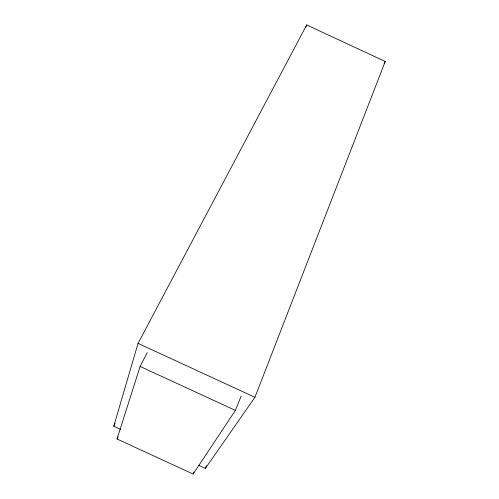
<?xml version="1.0" encoding="UTF-8"?>
<svg xmlns="http://www.w3.org/2000/svg" width="499" height="499" viewBox="0 0 499 499"><rect width="100%" height="100%" fill="white"/><g stroke="black" fill="none" stroke-linecap="round" stroke-linejoin="round"><path stroke-width="0.75" d="M120.802 429.439L113.76 426.19L138.055 343.368L306.692 24.95L385.24 61.471L254.927 397.304L205.37 468.405L198.328 465.155M241.198 395.957L235.391 410.396L193.125 474.05L117.04 439.001L140.107 366.441L147.236 352.6M305.825 27.121L306.692 24.95M205.37 468.405L206.549 465.517M193.125 474.05L194.024 471.892M117.04 439.001L118.088 436.912M113.76 426.19L115.175 423.42M384.13 63.523L385.24 61.471M140.107 366.441L235.391 410.396M138.055 343.368L254.927 397.304"/></g></svg>
